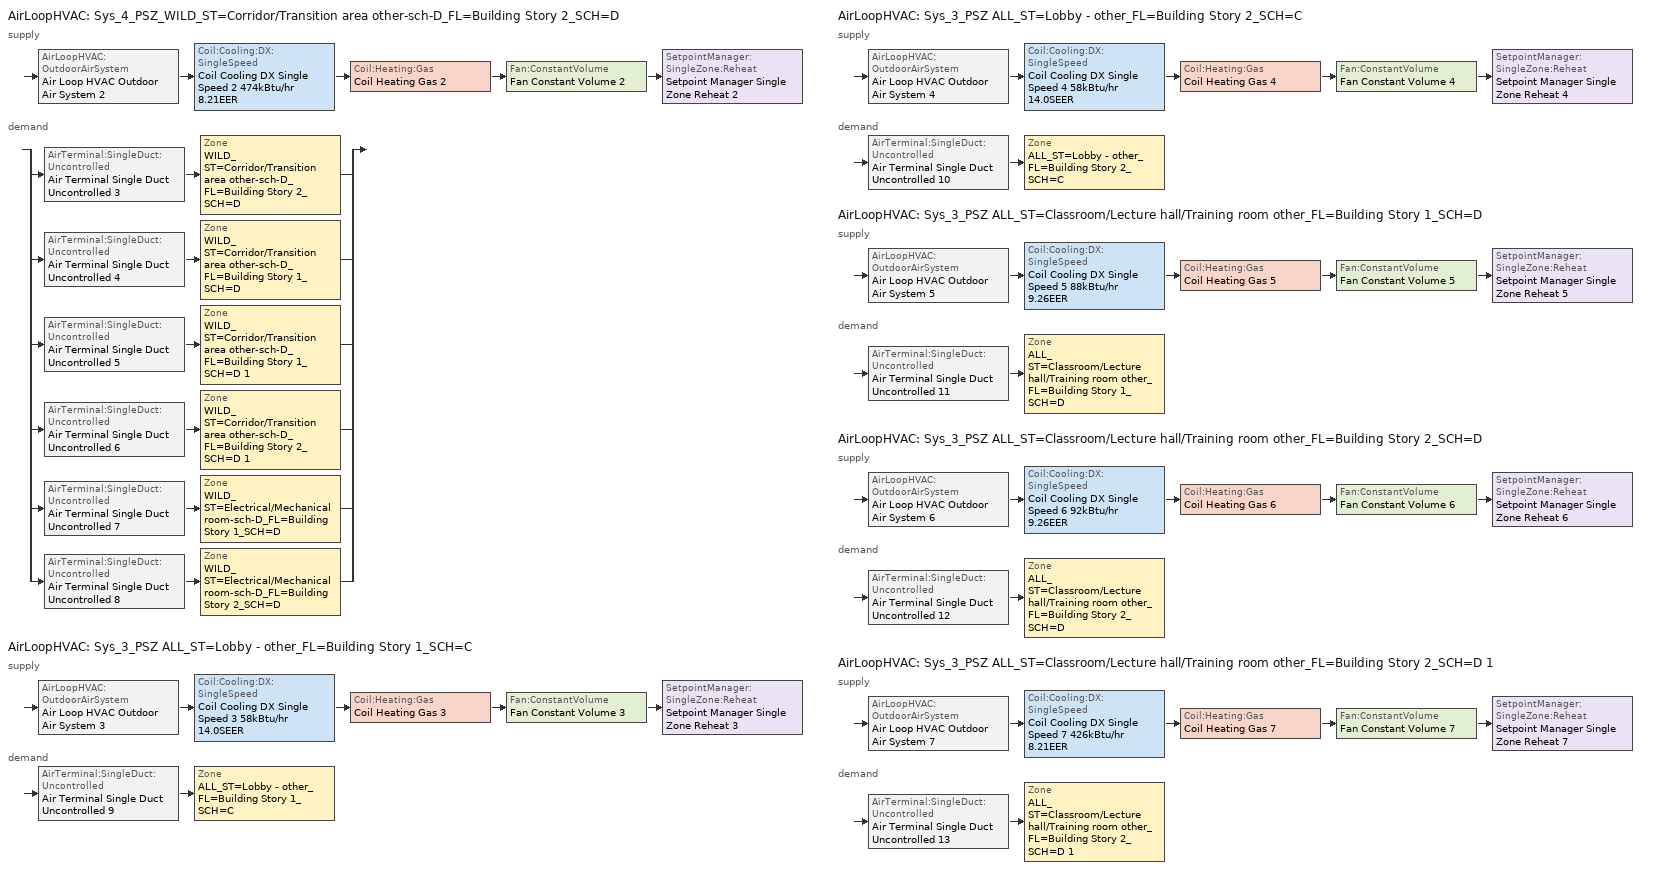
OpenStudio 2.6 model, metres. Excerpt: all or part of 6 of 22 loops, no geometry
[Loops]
AirLoopHVAC 'Sys_4_PSZ_WILD_ST=Corridor/Transition area other-sch-D_FL=Building Story 2_SCH=D'
 supply: AirLoopHVAC:OutdoorAirSystem 'Air Loop HVAC Outdoor Air System 2' > Coil:Cooling:DX:SingleSpeed 'Coil Cooling DX Single Speed 2 474kBtu/hr 8.21EER' > Coil:Heating:Gas 'Coil Heating Gas 2' > Fan:ConstantVolume 'Fan Constant Volume 2' > SetpointManager:SingleZone:Reheat 'Setpoint Manager Single Zone Reheat 2'
 demand: split
  | AirTerminal:SingleDuct:Uncontrolled 'Air Terminal Single Duct Uncontrolled 3' > Zone 'WILD_ST=Corridor/Transition area other-sch-D_FL=Building Story 2_SCH=D'
  | AirTerminal:SingleDuct:Uncontrolled 'Air Terminal Single Duct Uncontrolled 4' > Zone 'WILD_ST=Corridor/Transition area other-sch-D_FL=Building Story 1_SCH=D'
  | AirTerminal:SingleDuct:Uncontrolled 'Air Terminal Single Duct Uncontrolled 5' > Zone 'WILD_ST=Corridor/Transition area other-sch-D_FL=Building Story 1_SCH=D 1'
  | AirTerminal:SingleDuct:Uncontrolled 'Air Terminal Single Duct Uncontrolled 6' > Zone 'WILD_ST=Corridor/Transition area other-sch-D_FL=Building Story 2_SCH=D 1'
  | AirTerminal:SingleDuct:Uncontrolled 'Air Terminal Single Duct Uncontrolled 7' > Zone 'WILD_ST=Electrical/Mechanical room-sch-D_FL=Building Story 1_SCH=D'
  | AirTerminal:SingleDuct:Uncontrolled 'Air Terminal Single Duct Uncontrolled 8' > Zone 'WILD_ST=Electrical/Mechanical room-sch-D_FL=Building Story 2_SCH=D'
AirLoopHVAC 'Sys_3_PSZ ALL_ST=Lobby - other_FL=Building Story 1_SCH=C'
 supply: AirLoopHVAC:OutdoorAirSystem 'Air Loop HVAC Outdoor Air System 3' > Coil:Cooling:DX:SingleSpeed 'Coil Cooling DX Single Speed 3 58kBtu/hr 14.0SEER' > Coil:Heating:Gas 'Coil Heating Gas 3' > Fan:ConstantVolume 'Fan Constant Volume 3' > SetpointManager:SingleZone:Reheat 'Setpoint Manager Single Zone Reheat 3'
 demand: AirTerminal:SingleDuct:Uncontrolled 'Air Terminal Single Duct Uncontrolled 9' > Zone 'ALL_ST=Lobby - other_FL=Building Story 1_SCH=C'
AirLoopHVAC 'Sys_3_PSZ ALL_ST=Lobby - other_FL=Building Story 2_SCH=C'
 supply: AirLoopHVAC:OutdoorAirSystem 'Air Loop HVAC Outdoor Air System 4' > Coil:Cooling:DX:SingleSpeed 'Coil Cooling DX Single Speed 4 58kBtu/hr 14.0SEER' > Coil:Heating:Gas 'Coil Heating Gas 4' > Fan:ConstantVolume 'Fan Constant Volume 4' > SetpointManager:SingleZone:Reheat 'Setpoint Manager Single Zone Reheat 4'
 demand: AirTerminal:SingleDuct:Uncontrolled 'Air Terminal Single Duct Uncontrolled 10' > Zone 'ALL_ST=Lobby - other_FL=Building Story 2_SCH=C'
AirLoopHVAC 'Sys_3_PSZ ALL_ST=Classroom/Lecture hall/Training room other_FL=Building Story 1_SCH=D'
 supply: AirLoopHVAC:OutdoorAirSystem 'Air Loop HVAC Outdoor Air System 5' > Coil:Cooling:DX:SingleSpeed 'Coil Cooling DX Single Speed 5 88kBtu/hr 9.26EER' > Coil:Heating:Gas 'Coil Heating Gas 5' > Fan:ConstantVolume 'Fan Constant Volume 5' > SetpointManager:SingleZone:Reheat 'Setpoint Manager Single Zone Reheat 5'
 demand: AirTerminal:SingleDuct:Uncontrolled 'Air Terminal Single Duct Uncontrolled 11' > Zone 'ALL_ST=Classroom/Lecture hall/Training room other_FL=Building Story 1_SCH=D'
AirLoopHVAC 'Sys_3_PSZ ALL_ST=Classroom/Lecture hall/Training room other_FL=Building Story 2_SCH=D'
 supply: AirLoopHVAC:OutdoorAirSystem 'Air Loop HVAC Outdoor Air System 6' > Coil:Cooling:DX:SingleSpeed 'Coil Cooling DX Single Speed 6 92kBtu/hr 9.26EER' > Coil:Heating:Gas 'Coil Heating Gas 6' > Fan:ConstantVolume 'Fan Constant Volume 6' > SetpointManager:SingleZone:Reheat 'Setpoint Manager Single Zone Reheat 6'
 demand: AirTerminal:SingleDuct:Uncontrolled 'Air Terminal Single Duct Uncontrolled 12' > Zone 'ALL_ST=Classroom/Lecture hall/Training room other_FL=Building Story 2_SCH=D'
AirLoopHVAC 'Sys_3_PSZ ALL_ST=Classroom/Lecture hall/Training room other_FL=Building Story 2_SCH=D 1'
 supply: AirLoopHVAC:OutdoorAirSystem 'Air Loop HVAC Outdoor Air System 7' > Coil:Cooling:DX:SingleSpeed 'Coil Cooling DX Single Speed 7 426kBtu/hr 8.21EER' > Coil:Heating:Gas 'Coil Heating Gas 7' > Fan:ConstantVolume 'Fan Constant Volume 7' > SetpointManager:SingleZone:Reheat 'Setpoint Manager Single Zone Reheat 7'
 demand: AirTerminal:SingleDuct:Uncontrolled 'Air Terminal Single Duct Uncontrolled 13' > Zone 'ALL_ST=Classroom/Lecture hall/Training room other_FL=Building Story 2_SCH=D 1'
[Sizing:Zone] Zone Cooling Design Supply Air Temperature Input Method=SupplyAirTemperature; Zone Cooling Design Supply Air Temperature {C}=13; Zone Cooling Design Supply Air Temperature Difference {deltaC}=11.11; Zone Heating Design Supply Air Temperature Input Method=SupplyAirTemperature; Zone Heating Design Supply Air Temperature {C}=43; Zone Heating Design Supply Air Temperature Difference {deltaC}=11.11; Zone Cooling Design Supply Air Humidity Ratio {kg-H2O/kg-air}=0.0085; Zone Heating Design Supply Air Humidity Ratio {kg-H2O/kg-air}=0.008; Zone Heating Sizing Factor=1.3; Zone Cooling Sizing Factor=1.1; Cooling Design Air Flow Method=DesignDay; Heating Design Air Flow Method=DesignDay; Account for Dedicated Outdoor Air System=No; Dedicated Outdoor Air System Control Strategy=NeutralSupplyAir; Dedicated Outdoor Air Low Setpoint Temperature for Design {C}=autosize; Dedicated Outdoor Air High Setpoint Temperature for Design {C}=autosize
ALL_ST=Lobby - other_FL=Building Story 1_SCH=C; ALL_ST=Lobby - other_FL=Building Story 2_SCH=C; ALL_ST=Classroom/Lecture hall/Training room other_FL=Building Story 1_SCH=D; ALL_ST=Classroom/Lecture hall/Training room other_FL=Building Story 2_SCH=D; ALL_ST=Classroom/Lecture hall/Training room other_FL=Building Story 2_SCH=D 1; WILD_ST=Corridor/Transition area other-sch-D_FL=Building Story 2_SCH=D; WILD_ST=Corridor/Transition area other-sch-D_FL=Building Story 1_SCH=D; WILD_ST=Corridor/Transition area other-sch-D_FL=Building Story 1_SCH=D 1; WILD_ST=Corridor/Transition area other-sch-D_FL=Building Story 2_SCH=D 1; WILD_ST=Electrical/Mechanical room-sch-D_FL=Building Story 1_SCH=D; WILD_ST=Electrical/Mechanical room-sch-D_FL=Building Story 2_SCH=D
[Zone equipment]
ALL_ST=Lobby - other_FL=Building Story 1_SCH=C: Air Terminal Single Duct Uncontrolled 9, Zone HVAC Baseboard Convective Water 9
ALL_ST=Lobby - other_FL=Building Story 2_SCH=C: Air Terminal Single Duct Uncontrolled 10, Zone HVAC Baseboard Convective Water 10
ALL_ST=Classroom/Lecture hall/Training room other_FL=Building Story 1_SCH=D: Air Terminal Single Duct Uncontrolled 11, Zone HVAC Baseboard Convective Water 11
ALL_ST=Classroom/Lecture hall/Training room other_FL=Building Story 2_SCH=D: Air Terminal Single Duct Uncontrolled 12, Zone HVAC Baseboard Convective Water 12
ALL_ST=Classroom/Lecture hall/Training room other_FL=Building Story 2_SCH=D 1: Air Terminal Single Duct Uncontrolled 13, Zone HVAC Baseboard Convective Water 13
WILD_ST=Corridor/Transition area other-sch-D_FL=Building Story 2_SCH=D: Air Terminal Single Duct Uncontrolled 3, Zone HVAC Baseboard Convective Water 3
WILD_ST=Corridor/Transition area other-sch-D_FL=Building Story 1_SCH=D: Air Terminal Single Duct Uncontrolled 4, Zone HVAC Baseboard Convective Water 4
WILD_ST=Corridor/Transition area other-sch-D_FL=Building Story 1_SCH=D 1: Air Terminal Single Duct Uncontrolled 5, Zone HVAC Baseboard Convective Water 5
WILD_ST=Corridor/Transition area other-sch-D_FL=Building Story 2_SCH=D 1: Air Terminal Single Duct Uncontrolled 6, Zone HVAC Baseboard Convective Water 6
WILD_ST=Electrical/Mechanical room-sch-D_FL=Building Story 1_SCH=D: Air Terminal Single Duct Uncontrolled 7, Zone HVAC Baseboard Convective Water 7
WILD_ST=Electrical/Mechanical room-sch-D_FL=Building Story 2_SCH=D: Air Terminal Single Duct Uncontrolled 8, Zone HVAC Baseboard Convective Water 8
[AirLoopHVAC] Design Supply Air Flow Rate {m3/s}=AutoSize
Name | Availability Schedule
Sys_4_PSZ_WILD_ST=Corridor/Transition area other-sch-D_FL=Building Story 2_SCH=D | Sys_4_PSZ_WILD_ST=Corridor/Transition area other-sch-D_FL=Building Story 2_SCH=D Occ Sch
Sys_3_PSZ ALL_ST=Lobby - other_FL=Building Story 1_SCH=C | Sys_3_PSZ ALL_ST=Lobby - other_FL=Building Story 1_SCH=C Occ Sch
Sys_3_PSZ ALL_ST=Lobby - other_FL=Building Story 2_SCH=C | Sys_3_PSZ ALL_ST=Lobby - other_FL=Building Story 2_SCH=C Occ Sch
Sys_3_PSZ ALL_ST=Classroom/Lecture hall/Training room other_FL=Building Story 1_SCH=D | Sys_3_PSZ ALL_ST=Classroom/Lecture hall/Training room other_FL=Building Story 1_SCH=D Occ Sch
Sys_3_PSZ ALL_ST=Classroom/Lecture hall/Training room other_FL=Building Story 2_SCH=D | Sys_3_PSZ ALL_ST=Classroom/Lecture hall/Training room other_FL=Building Story 2_SCH=D Occ Sch
Sys_3_PSZ ALL_ST=Classroom/Lecture hall/Training room other_FL=Building Story 2_SCH=D 1 | Sys_3_PSZ ALL_ST=Classroom/Lecture hall/Training room other_FL=Building Story 2_SCH=D 1 Occ Sch
[Sizing:System] Type of Load to Size On=Sensible; Design Outdoor Air Flow Rate {m3/s}=Autosize; Minimum System Air Flow Ratio=1; Preheat Design Temperature {C}=7; Preheat Design Humidity Ratio {kg-H2O/kg-Air}=0.008; Precool Design Temperature {C}=13; Precool Design Humidity Ratio {kg-H2O/kg-Air}=0.008; Central Cooling Design Supply Air Temperature {C}=13; Central Heating Design Supply Air Temperature {C}=43; Sizing Option=NonCoincident; 100% Outdoor Air in Cooling=No; 100% Outdoor Air in Heating=No; Central Cooling Design Supply Air Humidity Ratio {kg-H2O/kg-Air}=0.0085; Central Heating Design Supply Air Humidity Ratio {kg-H2O/kg-Air}=0.008; Cooling Design Air Flow Method=DesignDay; Cooling Design Air Flow Rate {m3/s}=0; Heating Design Air Flow Method=DesignDay; Heating Design Air Flow Rate {m3/s}=0; System Outdoor Air Method=ZoneSum; Zone Maximum Outdoor Air Fraction=1; Cooling Supply Air Flow Rate Per Floor Area {m3/s-m2}=0.00996765; Cooling Fraction of Autosized Cooling Supply Air Flow Rate=1; Cooling Supply Air Flow Rate Per Unit Cooling Capacity {m3/s-W}=3.94755e-05; Heating Supply Air Flow Rate Per Floor Area {m3/s-m2}=0.00996765; Heating Fraction of Autosized Heating Supply Air Flow Rate=1; Heating Fraction of Autosized Cooling Supply Air Flow Rate=1; Heating Supply Air Flow Rate Per Unit Heating Capacity {m3/s-W}=3.15882e-05; Cooling Design Capacity Method=CoolingDesignCapacity; Cooling Design Capacity {W}=autosize; Cooling Design Capacity Per Floor Area {W/m2}=234.7; Fraction of Autosized Cooling Design Capacity=1; Heating Design Capacity Method=HeatingDesignCapacity; Heating Design Capacity {W}=autosize; Heating Design Capacity Per Floor Area {W/m2}=157; Fraction of Autosized Heating Design Capacity=1; Central Cooling Capacity Control Method=OnOff
Sys_4_PSZ_WILD_ST=Corridor/Transition area other-sch-D_FL=Building Story 2_SCH=D; Sys_3_PSZ ALL_ST=Lobby - other_FL=Building Story 1_SCH=C; Sys_3_PSZ ALL_ST=Lobby - other_FL=Building Story 2_SCH=C; Sys_3_PSZ ALL_ST=Classroom/Lecture hall/Training room other_FL=Building Story 1_SCH=D; Sys_3_PSZ ALL_ST=Classroom/Lecture hall/Training room other_FL=Building Story 2_SCH=D; Sys_3_PSZ ALL_ST=Classroom/Lecture hall/Training room other_FL=Building Story 2_SCH=D 1
[Fan:ConstantVolume] Availability Schedule=Always On Discrete; Fan Efficiency=0.39975; Pressure Rise {Pa}=640; Maximum Flow Rate {m3/s}=AutoSize; Motor Efficiency=0.615
Fan Constant Volume 2; Fan Constant Volume 3; Fan Constant Volume 4; Fan Constant Volume 5; Fan Constant Volume 6; Fan Constant Volume 7
[Coil:Heating:Gas] Availability Schedule=Always On Discrete; Gas Burner Efficiency=0.81; Nominal Capacity {W}=AutoSize; Parasitic Electric Load {W}=0; Part Load Fraction Correlation Curve=FURNACE-EFFPLR-NECB2011; Parasitic Gas Load {W}=0
Coil Heating Gas 2; Coil Heating Gas 3; Coil Heating Gas 4; Coil Heating Gas 5; Coil Heating Gas 6; Coil Heating Gas 7
[Coil:Cooling:DX:SingleSpeed] Availability Schedule=Always On Discrete; Rated Total Cooling Capacity {W}=autosize; Rated Sensible Heat Ratio=autosize; Rated Air Flow Rate {m3/s}=autosize; Rated Evaporator Fan Power Per Volume Flow Rate {W/(m3/s)}=773.3; Total Cooling Capacity Function of Temperature Curve=DXCOOL-NECB2011-REF-CAPFT; Total Cooling Capacity Function of Flow Fraction Curve=DXCOOL-NECB2011-REF-CAPFFLOW; Energy Input Ratio Function of Temperature Curve=DXCOOL-NECB2011-REF-COOLEIRFT; Energy Input Ratio Function of Flow Fraction Curve=DXCOOL-NECB2011-REF-COOLEIRFFLOW; Part Load Fraction Correlation Curve=DXCOOL-NECB2011-REF-COOLPLFFPLR; Condenser Type=AirCooled; Evaporative Condenser Effectiveness=0; Evaporative Condenser Air Flow Rate {m3/s}=Autosize; Evaporative Condenser Pump Rated Power Consumption {W}=Autosize; Crankcase Heater Capacity {W}=0; Maximum Outdoor Dry-Bulb Temperature for Crankcase Heater Operation {C}=0; Basin Heater Capacity {W/K}=0; Basin Heater Setpoint Temperature {C}=10
Name | Rated COP {W/W}
Coil Cooling DX Single Speed 2 474kBtu/hr 8.21EER | 3.07996
Coil Cooling DX Single Speed 3 58kBtu/hr 14.0SEER; Coil Cooling DX Single Speed 4 58kBtu/hr 14.0SEER | 3.8248
Coil Cooling DX Single Speed 5 88kBtu/hr 9.26EER | 3.19349
Coil Cooling DX Single Speed 6 92kBtu/hr 9.26EER | 3.19639
Coil Cooling DX Single Speed 7 426kBtu/hr 8.21EER | 3.04903
[Controller:OutdoorAir] Minimum Outdoor Air Flow Rate {m3/s}=autosize; Maximum Outdoor Air Flow Rate {m3/s}=Autosize; Economizer Control Action Type=ModulateFlow; Lockout Type=NoLockout; Minimum Limit Type=FixedMinimum; High Humidity Control=No; Heat Recovery Bypass Control Type=BypassWhenOAFlowGreaterThanMinimum
Name | Economizer Control Type | Minimum Outdoor Air Schedule | Controller Mechanical Ventilation | Economizer Maximum Limit Dry-Bulb Temperature {C} | Economizer Maximum Limit Enthalpy {J/kg} | Economizer Minimum Limit Dry-Bulb Temperature {C}
Controller Outdoor Air 2 | DifferentialEnthalpy | Sys_4_PSZ_WILD_ST=Corridor/Transition area other-sch-D_FL=Building Story 2_SCH=D Occ Sch | Controller Mechanical Ventilation 2
Controller Outdoor Air 3 | NoEconomizer | Sys_3_PSZ ALL_ST=Lobby - other_FL=Building Story 1_SCH=C Occ Sch | Controller Mechanical Ventilation 3 | 28 | 64000 | -100
Controller Outdoor Air 4 | NoEconomizer | Sys_3_PSZ ALL_ST=Lobby - other_FL=Building Story 2_SCH=C Occ Sch | Controller Mechanical Ventilation 4 | 28 | 64000 | -100
Controller Outdoor Air 5 | DifferentialEnthalpy | Sys_3_PSZ ALL_ST=Classroom/Lecture hall/Training room other_FL=Building Story 1_SCH=D Occ Sch | Controller Mechanical Ventilation 5
Controller Outdoor Air 6 | DifferentialEnthalpy | Sys_3_PSZ ALL_ST=Classroom/Lecture hall/Training room other_FL=Building Story 2_SCH=D Occ Sch | Controller Mechanical Ventilation 6
Controller Outdoor Air 7 | DifferentialEnthalpy | Sys_3_PSZ ALL_ST=Classroom/Lecture hall/Training room other_FL=Building Story 2_SCH=D 1 Occ Sch | Controller Mechanical Ventilation 7
[Controller:MechanicalVentilation] Availability Schedule=Always On Discrete; System Outdoor Air Method=ZoneSum
Controller Mechanical Ventilation 2; Controller Mechanical Ventilation 3; Controller Mechanical Ventilation 4; Controller Mechanical Ventilation 5; Controller Mechanical Ventilation 6; Controller Mechanical Ventilation 7
[AirLoopHVAC:OutdoorAirSystem]
Name | Controller
Air Loop HVAC Outdoor Air System 2 | Controller Outdoor Air 2
Air Loop HVAC Outdoor Air System 3 | Controller Outdoor Air 3
Air Loop HVAC Outdoor Air System 4 | Controller Outdoor Air 4
Air Loop HVAC Outdoor Air System 5 | Controller Outdoor Air 5
Air Loop HVAC Outdoor Air System 6 | Controller Outdoor Air 6
Air Loop HVAC Outdoor Air System 7 | Controller Outdoor Air 7
[SetpointManager:SingleZone:Reheat] Minimum Supply Air Temperature {C}=13; Maximum Supply Air Temperature {C}=43
Name | Control Zone
Setpoint Manager Single Zone Reheat 2 | WILD_ST=Corridor/Transition area other-sch-D_FL=Building Story 2_SCH=D
Setpoint Manager Single Zone Reheat 3 | ALL_ST=Lobby - other_FL=Building Story 1_SCH=C
Setpoint Manager Single Zone Reheat 4 | ALL_ST=Lobby - other_FL=Building Story 2_SCH=C
Setpoint Manager Single Zone Reheat 5 | ALL_ST=Classroom/Lecture hall/Training room other_FL=Building Story 1_SCH=D
Setpoint Manager Single Zone Reheat 6 | ALL_ST=Classroom/Lecture hall/Training room other_FL=Building Story 2_SCH=D
Setpoint Manager Single Zone Reheat 7 | ALL_ST=Classroom/Lecture hall/Training room other_FL=Building Story 2_SCH=D 1
[AirTerminal:SingleDuct:Uncontrolled] Availability Schedule=Always On Discrete; Maximum Air Flow Rate {m3/s}=AutoSize
Air Terminal Single Duct Uncontrolled 3; Air Terminal Single Duct Uncontrolled 4; Air Terminal Single Duct Uncontrolled 5; Air Terminal Single Duct Uncontrolled 6; Air Terminal Single Duct Uncontrolled 7; Air Terminal Single Duct Uncontrolled 8; Air Terminal Single Duct Uncontrolled 9; Air Terminal Single Duct Uncontrolled 10; Air Terminal Single Duct Uncontrolled 11; Air Terminal Single Duct Uncontrolled 12; Air Terminal Single Duct Uncontrolled 13
[Schedule:Ruleset]
Name | Default Day Schedule | Summer Design Day Schedule | Winter Design Day Schedule
Sys_3_PSZ ALL_ST=Classroom/Lecture hall/Training room other_FL=Building Story 1_SCH=D Occ Sch | Sys_3_PSZ ALL_ST=Classroom/Lecture hall/Training room other_FL=Building Story 1_SCH=D Occ Sch Default | Sys_3_PSZ ALL_ST=Classroom/Lecture hall/Training room other_FL=Building Story 1_SCH=D Occ Sch Summer Design Day | Sys_3_PSZ ALL_ST=Classroom/Lecture hall/Training room other_FL=Building Story 1_SCH=D Occ Sch Winter Design Day
Sys_3_PSZ ALL_ST=Classroom/Lecture hall/Training room other_FL=Building Story 2_SCH=D Occ Sch | Sys_3_PSZ ALL_ST=Classroom/Lecture hall/Training room other_FL=Building Story 2_SCH=D Occ Sch Default | Sys_3_PSZ ALL_ST=Classroom/Lecture hall/Training room other_FL=Building Story 2_SCH=D Occ Sch Summer Design Day | Sys_3_PSZ ALL_ST=Classroom/Lecture hall/Training room other_FL=Building Story 2_SCH=D Occ Sch Winter Design Day
Sys_3_PSZ ALL_ST=Classroom/Lecture hall/Training room other_FL=Building Story 2_SCH=D 1 Occ Sch | Sys_3_PSZ ALL_ST=Classroom/Lecture hall/Training room other_FL=Building Story 2_SCH=D 1 Occ Sch Default | Sys_3_PSZ ALL_ST=Classroom/Lecture hall/Training room other_FL=Building Story 2_SCH=D 1 Occ Sch Summer Design Day | Sys_3_PSZ ALL_ST=Classroom/Lecture hall/Training room other_FL=Building Story 2_SCH=D 1 Occ Sch Winter Design Day
Sys_3_PSZ ALL_ST=Lobby - other_FL=Building Story 1_SCH=C Occ Sch | Sys_3_PSZ ALL_ST=Lobby - other_FL=Building Story 1_SCH=C Occ Sch Default | Sys_3_PSZ ALL_ST=Lobby - other_FL=Building Story 1_SCH=C Occ Sch Summer Design Day | Sys_3_PSZ ALL_ST=Lobby - other_FL=Building Story 1_SCH=C Occ Sch Winter Design Day
Sys_3_PSZ ALL_ST=Lobby - other_FL=Building Story 2_SCH=C Occ Sch | Sys_3_PSZ ALL_ST=Lobby - other_FL=Building Story 2_SCH=C Occ Sch Default | Sys_3_PSZ ALL_ST=Lobby - other_FL=Building Story 2_SCH=C Occ Sch Summer Design Day | Sys_3_PSZ ALL_ST=Lobby - other_FL=Building Story 2_SCH=C Occ Sch Winter Design Day
Sys_4_PSZ_WILD_ST=Corridor/Transition area other-sch-D_FL=Building Story 2_SCH=D Occ Sch | Sys_4_PSZ_WILD_ST=Corridor/Transition area other-sch-D_FL=Building Story 2_SCH=D Occ Sch Default | Sys_4_PSZ_WILD_ST=Corridor/Transition area other-sch-D_FL=Building Story 2_SCH=D Occ Sch Summer Design Day | Sys_4_PSZ_WILD_ST=Corridor/Transition area other-sch-D_FL=Building Story 2_SCH=D Occ Sch Winter Design Day
[Schedule:Day]
Sys_4_PSZ_WILD_ST=Corridor/Transition area other-sch-D_FL=Building Story 2_SCH=D Occ Sch Default; Sys_4_PSZ_WILD_ST=Corridor/Transition area other-sch-D_FL=Building Story 2_SCH=D Occ Sch Winter Design Day; Sys_4_PSZ_WILD_ST=Corridor/Transition area other-sch-D_FL=Building Story 2_SCH=D Occ Sch Summer Design Day: 24, 0, 1
[Schedule:Rule]
Sys_4_PSZ_WILD_ST=Corridor/Transition area other-sch-D_FL=Building Story 2_SCH=D Occ Sch Monday Rule: Schedule Ruleset=Sys_4_PSZ_WILD_ST=Corridor/Transition area other-sch-D_FL=Building Story 2_SCH=D Occ Sch; Rule Order=6; Day Schedule=Sys_4_PSZ_WILD_ST=Corridor/Transition area other-sch-D_FL=Building Story 2_SCH=D Occ Sch Monday; Apply Monday=Yes; Date Specification Type=DateRange; Start Month=1; Start Day=1; End Month=12; End Day=25
[Schedule:Constant]
Always On Discrete: Value=1
[Curve:Biquadratic] Minimum Value of x=13; Maximum Value of x=24; Minimum Value of y=24; Maximum Value of y=46
Name | Coefficient1 Constant | Coefficient2 x | Coefficient3 x**2 | Coefficient4 y | Coefficient5 y**2 | Coefficient6 x*y
DXCOOL-NECB2011-REF-CAPFT | 0.867905 | 0.0142459 | 0.00055436 | -0.0075575 | 3.3e-05 | -0.0001918
DXCOOL-NECB2011-REF-COOLEIRFT | 0.116936 | 0.0284933 | -0.0004112 | 0.0214108 | 0.00016103 | -0.0006791
[Curve:Quadratic] Coefficient1 Constant=1; Coefficient2 x=0; Coefficient3 x**2=0; Minimum Value of x=0; Maximum Value of x=1
DXCOOL-NECB2011-REF-CAPFFLOW; DXCOOL-NECB2011-REF-COOLEIRFFLOW
[Curve:Cubic] Maximum Value of x=1
Name | Coefficient1 Constant | Coefficient2 x | Coefficient3 x**2 | Coefficient4 x**3 | Minimum Value of x
DXCOOL-NECB2011-REF-COOLPLFFPLR | 0.0277 | 4.9151 | -8.184 | 4.2702 | 0.7
FURNACE-EFFPLR-NECB2011 | 0.7277 | 1.0667 | -1.5174 | 0.7282 | 0
